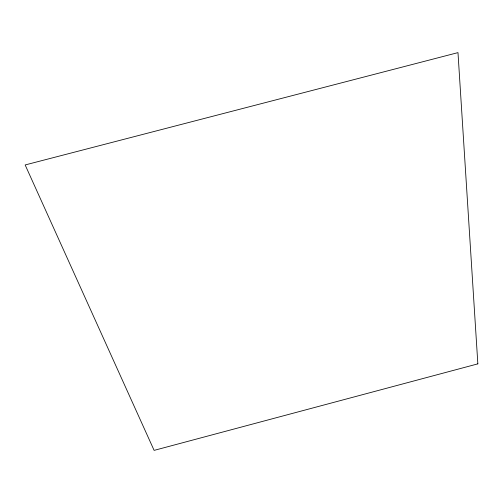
<?xml version="1.0" encoding="UTF-8"?>
<svg xmlns="http://www.w3.org/2000/svg" width="503" height="503" viewBox="0 0 503 503"><rect width="100%" height="100%" fill="white"/><g stroke="black" fill="none" stroke-linecap="round" stroke-linejoin="round"><path stroke-width="0.75" d="M477.85 363.864L154.113 450.38L25.15 164.953L457.981 52.62L477.85 363.864"/></g></svg>
